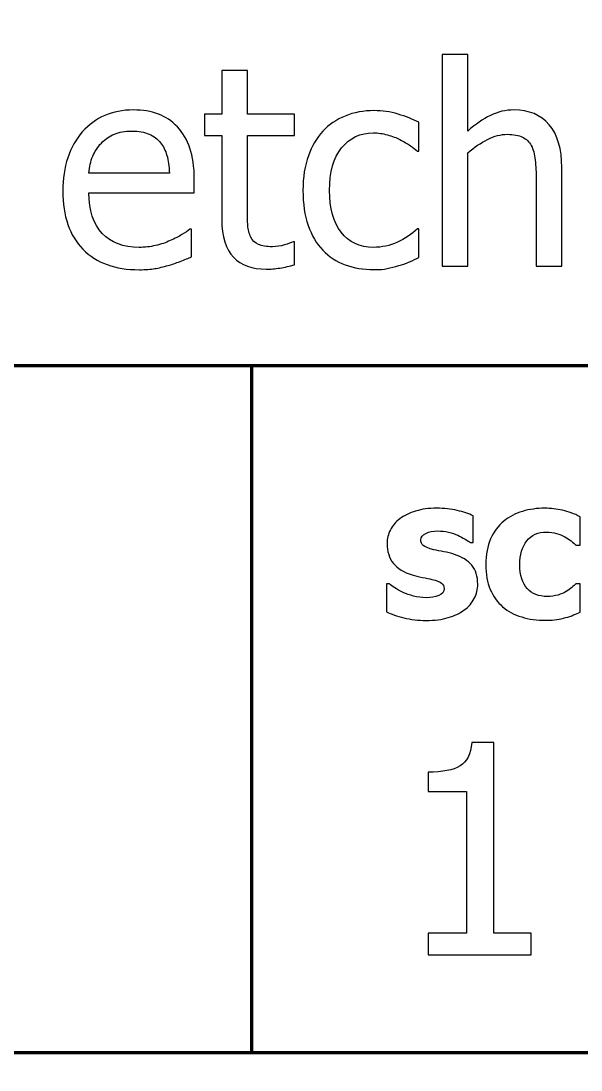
# Model space of a CAD drawing. Header units: centimetres. Extents: x -14.3 to 14.3, y -10 to 9.9.
# Drawn here: x 8.165 to 8.979, y -9.025 to -7.498 of the extents above; entities that cross this region are included whole.
import ezdxf

# ---------------------------------------------------------------- set-up
doc = ezdxf.new("R2010")
doc.units = ezdxf.units.CM
doc.header["$MEASUREMENT"] = 0
doc.layers.add('Layer 1', color=7, linetype='Continuous')

msp = doc.modelspace()

# ---------------------------------------------------------------- linework, layer by layer
at = {"layer": 'Layer 1', "color": 250, "lineweight": 70}
for points in [[(-14.3, -9), (-14.3, -9), (-14.3, 8.9), (-14.3, 8.9), (-14.3, 8.9), (-14.3, 9.45219), (-13.85219, 9.9), (-13.3, 9.9), (-13.3, 9.9), (-13.3, 9.9), (13.3, 9.9), (13.3, 9.9), (13.3, 9.9), (13.85219, 9.9), (14.3, 9.45219), (14.3, 8.9), (14.3, 8.9), (14.3, 8.9), (14.3, -9), (14.3, -9), (14.3, -9), (14.3, -9.55219), (13.85219, -10), (13.3, -10), (13.3, -10), (13.3, -10), (-13.3, -10), (-13.3, -10), (-13.3, -10), (-13.85219, -10), (-14.3, -9.55219), (-14.3, -9)], [(2.3, -10), (2.3, -10), (2.3, -7), (2.3, -7), (2.3, -7), (2.3, -6.44781), (2.74781, -6), (3.3, -6), (3.3, -6), (3.3, -6), (14.3, -6), (14.3, -6), (14.3, -6), (14.3, -6), (14.3, -7), (14.3, -7), (14.3, -7), (14.3, -7), (14.3, -9), (14.3, -9), (14.3, -9), (14.3, -9.55219), (13.85219, -10), (13.3, -10), (13.3, -10), (13.3, -10), (3.3, -10), (3.3, -10), (3.3, -10), (3.3, -10), (2.3, -10), (2.3, -10)]]:
    msp.add_open_spline(points, degree=3, knots=[0, 0, 0, 0, 0.125, 0.125, 0.125, 0.125, 0.25, 0.25, 0.25, 0.25, 0.375, 0.375, 0.375, 0.375, 0.5, 0.5, 0.5, 0.5, 0.625, 0.625, 0.625, 0.625, 0.75, 0.75, 0.75, 0.75, 0.875, 0.875, 0.875, 0.875, 1, 1, 1, 1], dxfattribs=at)
at = {"layer": 'Layer 1', "color": 250}
for points, knots in [([(8.95108, -7.85506), (8.95108, -7.85506), (8.91383, -7.85506), (8.91383, -7.85506), (8.91383, -7.85506), (8.91383, -7.85506), (8.91383, -7.72909), (8.91383, -7.72909), (8.91383, -7.72909), (8.91383, -7.71888), (8.91336, -7.70942), (8.91234, -7.70063), (8.91234, -7.70063), (8.91133, -7.69184), (8.9095, -7.68481), (8.90673, -7.67953), (8.90673, -7.67953), (8.90369, -7.67399), (8.89943, -7.66986), (8.89402, -7.66716), (8.89402, -7.66716), (8.88861, -7.66445), (8.88117, -7.6631), (8.87184, -7.6631), (8.87184, -7.6631), (8.86258, -7.6631), (8.85304, -7.6656), (8.84317, -7.67054), (8.84317, -7.67054), (8.83337, -7.67547), (8.82377, -7.6819), (8.81437, -7.68988), (8.81437, -7.68988), (8.81437, -7.68988), (8.81437, -7.85506), (8.81437, -7.85506), (8.81437, -7.85506), (8.81437, -7.85506), (8.77711, -7.85506), (8.77711, -7.85506), (8.77711, -7.85506), (8.77711, -7.85506), (8.77711, -7.5468), (8.77711, -7.5468), (8.77711, -7.5468), (8.77711, -7.5468), (8.81437, -7.5468), (8.81437, -7.5468), (8.81437, -7.5468), (8.81437, -7.5468), (8.81437, -7.65837), (8.81437, -7.65837), (8.81437, -7.65837), (8.82546, -7.6485), (8.83641, -7.64086), (8.84723, -7.63558), (8.84723, -7.63558), (8.85811, -7.63031), (8.86954, -7.62767), (8.88151, -7.62767), (8.88151, -7.62767), (8.90335, -7.62767), (8.92039, -7.63484), (8.93263, -7.64917), (8.93263, -7.64917), (8.94493, -7.66351), (8.95108, -7.68426), (8.95108, -7.71145), (8.95108, -7.71145), (8.95108, -7.71145), (8.95108, -7.85506), (8.95108, -7.85506)], [0, 0, 0, 0, 0.0555556, 0.0555556, 0.0555556, 0.0555556, 0.1111111, 0.1111111, 0.1111111, 0.1111111, 0.1666667, 0.1666667, 0.1666667, 0.1666667, 0.2222222, 0.2222222, 0.2222222, 0.2222222, 0.2777778, 0.2777778, 0.2777778, 0.2777778, 0.3333333, 0.3333333, 0.3333333, 0.3333333, 0.3888889, 0.3888889, 0.3888889, 0.3888889, 0.4444444, 0.4444444, 0.4444444, 0.4444444, 0.5, 0.5, 0.5, 0.5, 0.5555556, 0.5555556, 0.5555556, 0.5555556, 0.6111111, 0.6111111, 0.6111111, 0.6111111, 0.6666667, 0.6666667, 0.6666667, 0.6666667, 0.7222222, 0.7222222, 0.7222222, 0.7222222, 0.7777778, 0.7777778, 0.7777778, 0.7777778, 0.8333333, 0.8333333, 0.8333333, 0.8333333, 0.8888889, 0.8888889, 0.8888889, 0.8888889, 0.9444444, 0.9444444, 0.9444444, 0.9444444, 1, 1, 1, 1]), ([(8.52119, -7.85939), (8.50084, -7.85939), (8.48501, -7.85364), (8.47365, -7.84208), (8.47365, -7.84208), (8.46229, -7.83052), (8.45661, -7.81226), (8.45661, -7.78731), (8.45661, -7.78731), (8.45661, -7.78731), (8.45661, -7.66472), (8.45661, -7.66472), (8.45661, -7.66472), (8.45661, -7.66472), (8.43146, -7.66472), (8.43146, -7.66472), (8.43146, -7.66472), (8.43146, -7.66472), (8.43146, -7.63382), (8.43146, -7.63382), (8.43146, -7.63382), (8.43146, -7.63382), (8.45661, -7.63382), (8.45661, -7.63382), (8.45661, -7.63382), (8.45661, -7.63382), (8.45661, -7.57027), (8.45661, -7.57027), (8.45661, -7.57027), (8.45661, -7.57027), (8.49387, -7.57027), (8.49387, -7.57027), (8.49387, -7.57027), (8.49387, -7.57027), (8.49387, -7.63382), (8.49387, -7.63382), (8.49387, -7.63382), (8.49387, -7.63382), (8.56236, -7.63382), (8.56236, -7.63382), (8.56236, -7.63382), (8.56236, -7.63382), (8.56236, -7.66472), (8.56236, -7.66472), (8.56236, -7.66472), (8.56236, -7.66472), (8.49387, -7.66472), (8.49387, -7.66472), (8.49387, -7.66472), (8.49387, -7.66472), (8.49387, -7.76987), (8.49387, -7.76987), (8.49387, -7.76987), (8.49387, -7.78109), (8.49407, -7.78974), (8.49448, -7.79583), (8.49448, -7.79583), (8.49489, -7.80191), (8.49637, -7.80759), (8.49901, -7.81287), (8.49901, -7.81287), (8.50124, -7.81747), (8.50489, -7.82098), (8.5099, -7.82328), (8.5099, -7.82328), (8.5149, -7.82558), (8.52173, -7.82673), (8.53032, -7.82673), (8.53032, -7.82673), (8.53633, -7.82673), (8.54222, -7.82585), (8.5479, -7.82409), (8.5479, -7.82409), (8.55357, -7.82227), (8.5577, -7.82078), (8.5602, -7.81963), (8.5602, -7.81963), (8.5602, -7.81963), (8.56236, -7.81963), (8.56236, -7.81963), (8.56236, -7.81963), (8.56236, -7.81963), (8.56236, -7.85303), (8.56236, -7.85303), (8.56236, -7.85303), (8.5554, -7.85506), (8.5483, -7.85662), (8.54107, -7.8577), (8.54107, -7.8577), (8.5339, -7.85885), (8.52727, -7.85939), (8.52119, -7.85939)], [0, 0, 0, 0, 0.0434783, 0.0434783, 0.0434783, 0.0434783, 0.0869565, 0.0869565, 0.0869565, 0.0869565, 0.1304348, 0.1304348, 0.1304348, 0.1304348, 0.173913, 0.173913, 0.173913, 0.173913, 0.2173913, 0.2173913, 0.2173913, 0.2173913, 0.2608696, 0.2608696, 0.2608696, 0.2608696, 0.3043478, 0.3043478, 0.3043478, 0.3043478, 0.3478261, 0.3478261, 0.3478261, 0.3478261, 0.3913043, 0.3913043, 0.3913043, 0.3913043, 0.4347826, 0.4347826, 0.4347826, 0.4347826, 0.4782609, 0.4782609, 0.4782609, 0.4782609, 0.5217391, 0.5217391, 0.5217391, 0.5217391, 0.5652174, 0.5652174, 0.5652174, 0.5652174, 0.6086957, 0.6086957, 0.6086957, 0.6086957, 0.6521739, 0.6521739, 0.6521739, 0.6521739, 0.6956522, 0.6956522, 0.6956522, 0.6956522, 0.7391304, 0.7391304, 0.7391304, 0.7391304, 0.7826087, 0.7826087, 0.7826087, 0.7826087, 0.826087, 0.826087, 0.826087, 0.826087, 0.8695652, 0.8695652, 0.8695652, 0.8695652, 0.9130435, 0.9130435, 0.9130435, 0.9130435, 0.9565217, 0.9565217, 0.9565217, 0.9565217, 1, 1, 1, 1]), ([(8.33673, -7.8602), (8.3015, -7.8602), (8.27412, -7.85026), (8.25465, -7.83038), (8.25465, -7.83038), (8.23517, -7.8105), (8.22544, -7.78231), (8.22544, -7.74573), (8.22544, -7.74573), (8.22544, -7.70969), (8.2349, -7.68095), (8.25377, -7.65965), (8.25377, -7.65965), (8.27263, -7.63835), (8.29731, -7.62767), (8.32787, -7.62767), (8.32787, -7.62767), (8.3416, -7.62767), (8.3537, -7.62963), (8.36432, -7.63362), (8.36432, -7.63362), (8.37487, -7.63754), (8.38413, -7.64376), (8.39204, -7.65221), (8.39204, -7.65221), (8.39995, -7.66067), (8.40604, -7.67101), (8.41023, -7.68325), (8.41023, -7.68325), (8.41449, -7.69542), (8.41659, -7.71043), (8.41659, -7.72808), (8.41659, -7.72808), (8.41659, -7.72808), (8.41659, -7.7483), (8.41659, -7.7483), (8.41659, -7.7483), (8.41659, -7.7483), (8.2633, -7.7483), (8.2633, -7.7483), (8.2633, -7.7483), (8.2633, -7.77406), (8.26979, -7.79373), (8.28271, -7.80732), (8.28271, -7.80732), (8.29562, -7.82091), (8.31354, -7.82774), (8.33639, -7.82774), (8.33639, -7.82774), (8.34458, -7.82774), (8.35255, -7.8268), (8.3604, -7.82497), (8.3604, -7.82497), (8.36824, -7.82315), (8.37534, -7.82071), (8.3817, -7.8178), (8.3817, -7.8178), (8.38846, -7.81476), (8.39414, -7.81185), (8.39873, -7.80901), (8.39873, -7.80901), (8.40333, -7.80617), (8.40719, -7.80347), (8.41023, -7.80097), (8.41023, -7.80097), (8.41023, -7.80097), (8.41239, -7.80097), (8.41239, -7.80097), (8.41239, -7.80097), (8.41239, -7.80097), (8.41239, -7.8416), (8.41239, -7.8416), (8.41239, -7.8416), (8.40807, -7.84329), (8.40266, -7.84546), (8.39617, -7.84803), (8.39617, -7.84803), (8.38967, -7.8506), (8.38386, -7.85263), (8.37872, -7.85405), (8.37872, -7.85405), (8.37149, -7.85601), (8.36493, -7.85756), (8.35904, -7.85864), (8.35904, -7.85864), (8.35316, -7.85966), (8.34572, -7.8602), (8.33673, -7.8602)], [0, 0, 0, 0, 0.0454545, 0.0454545, 0.0454545, 0.0454545, 0.0909091, 0.0909091, 0.0909091, 0.0909091, 0.1363636, 0.1363636, 0.1363636, 0.1363636, 0.1818182, 0.1818182, 0.1818182, 0.1818182, 0.2272727, 0.2272727, 0.2272727, 0.2272727, 0.2727273, 0.2727273, 0.2727273, 0.2727273, 0.3181818, 0.3181818, 0.3181818, 0.3181818, 0.3636364, 0.3636364, 0.3636364, 0.3636364, 0.4090909, 0.4090909, 0.4090909, 0.4090909, 0.4545455, 0.4545455, 0.4545455, 0.4545455, 0.5, 0.5, 0.5, 0.5, 0.5454545, 0.5454545, 0.5454545, 0.5454545, 0.5909091, 0.5909091, 0.5909091, 0.5909091, 0.6363636, 0.6363636, 0.6363636, 0.6363636, 0.6818182, 0.6818182, 0.6818182, 0.6818182, 0.7272727, 0.7272727, 0.7272727, 0.7272727, 0.7727273, 0.7727273, 0.7727273, 0.7727273, 0.8181818, 0.8181818, 0.8181818, 0.8181818, 0.8636364, 0.8636364, 0.8636364, 0.8636364, 0.9090909, 0.9090909, 0.9090909, 0.9090909, 0.9545455, 0.9545455, 0.9545455, 0.9545455, 1, 1, 1, 1]), ([(8.67785, -7.86), (8.6627, -7.86), (8.64877, -7.85763), (8.63606, -7.85296), (8.63606, -7.85296), (8.62342, -7.8483), (8.61253, -7.8412), (8.6034, -7.83167), (8.6034, -7.83167), (8.59428, -7.82213), (8.58724, -7.81016), (8.58217, -7.79569), (8.58217, -7.79569), (8.57717, -7.78122), (8.57467, -7.76425), (8.57467, -7.74471), (8.57467, -7.74471), (8.57467, -7.72531), (8.5773, -7.70854), (8.58251, -7.69441), (8.58251, -7.69441), (8.58772, -7.68028), (8.59468, -7.66837), (8.6034, -7.65871), (8.6034, -7.65871), (8.61213, -7.6491), (8.62294, -7.64167), (8.63599, -7.63646), (8.63599, -7.63646), (8.64898, -7.63125), (8.66297, -7.62862), (8.67785, -7.62862), (8.67785, -7.62862), (8.69002, -7.62862), (8.70172, -7.63031), (8.71301, -7.63376), (8.71301, -7.63376), (8.7243, -7.6372), (8.73437, -7.64119), (8.74323, -7.64566), (8.74323, -7.64566), (8.74323, -7.64566), (8.74323, -7.68744), (8.74323, -7.68744), (8.74323, -7.68744), (8.74323, -7.68744), (8.74107, -7.68744), (8.74107, -7.68744), (8.74107, -7.68744), (8.73843, -7.68521), (8.73498, -7.68264), (8.73086, -7.67973), (8.73086, -7.67973), (8.72667, -7.67683), (8.72166, -7.67385), (8.71571, -7.67081), (8.71571, -7.67081), (8.71057, -7.66817), (8.70449, -7.66587), (8.69746, -7.66391), (8.69746, -7.66391), (8.69049, -7.66195), (8.68373, -7.66094), (8.67724, -7.66094), (8.67724, -7.66094), (8.65797, -7.66094), (8.64249, -7.66824), (8.63079, -7.68284), (8.63079, -7.68284), (8.61909, -7.69738), (8.61328, -7.718), (8.61328, -7.74471), (8.61328, -7.74471), (8.61328, -7.77081), (8.61896, -7.79123), (8.63025, -7.80577), (8.63025, -7.80577), (8.64154, -7.82037), (8.65716, -7.82768), (8.67724, -7.82768), (8.67724, -7.82768), (8.68941, -7.82768), (8.70097, -7.82517), (8.71193, -7.82017), (8.71193, -7.82017), (8.72288, -7.81517), (8.73262, -7.80868), (8.74107, -7.80077), (8.74107, -7.80077), (8.74107, -7.80077), (8.74323, -7.80077), (8.74323, -7.80077), (8.74323, -7.80077), (8.74323, -7.80077), (8.74323, -7.84255), (8.74323, -7.84255), (8.74323, -7.84255), (8.73951, -7.84431), (8.73491, -7.84634), (8.72937, -7.84877), (8.72937, -7.84877), (8.72383, -7.85127), (8.71882, -7.85303), (8.71429, -7.85425), (8.71429, -7.85425), (8.708, -7.85607), (8.70232, -7.85749), (8.69725, -7.85851), (8.69725, -7.85851), (8.69225, -7.85952), (8.68576, -7.86), (8.67785, -7.86)], [0, 0, 0, 0, 0.0357143, 0.0357143, 0.0357143, 0.0357143, 0.0714286, 0.0714286, 0.0714286, 0.0714286, 0.1071429, 0.1071429, 0.1071429, 0.1071429, 0.1428571, 0.1428571, 0.1428571, 0.1428571, 0.1785714, 0.1785714, 0.1785714, 0.1785714, 0.2142857, 0.2142857, 0.2142857, 0.2142857, 0.25, 0.25, 0.25, 0.25, 0.2857143, 0.2857143, 0.2857143, 0.2857143, 0.3214286, 0.3214286, 0.3214286, 0.3214286, 0.3571429, 0.3571429, 0.3571429, 0.3571429, 0.3928571, 0.3928571, 0.3928571, 0.3928571, 0.4285714, 0.4285714, 0.4285714, 0.4285714, 0.4642857, 0.4642857, 0.4642857, 0.4642857, 0.5, 0.5, 0.5, 0.5, 0.5357143, 0.5357143, 0.5357143, 0.5357143, 0.5714286, 0.5714286, 0.5714286, 0.5714286, 0.6071429, 0.6071429, 0.6071429, 0.6071429, 0.6428571, 0.6428571, 0.6428571, 0.6428571, 0.6785714, 0.6785714, 0.6785714, 0.6785714, 0.7142857, 0.7142857, 0.7142857, 0.7142857, 0.75, 0.75, 0.75, 0.75, 0.7857143, 0.7857143, 0.7857143, 0.7857143, 0.8214286, 0.8214286, 0.8214286, 0.8214286, 0.8571429, 0.8571429, 0.8571429, 0.8571429, 0.8928571, 0.8928571, 0.8928571, 0.8928571, 0.9285714, 0.9285714, 0.9285714, 0.9285714, 0.9642857, 0.9642857, 0.9642857, 0.9642857, 1, 1, 1, 1]), ([(8.38034, -7.71976), (8.38007, -7.70976), (8.37892, -7.7011), (8.37676, -7.6938), (8.37676, -7.6938), (8.37466, -7.68656), (8.37162, -7.68041), (8.3677, -7.67541), (8.3677, -7.67541), (8.3633, -7.66986), (8.35776, -7.6656), (8.35093, -7.6627), (8.35093, -7.6627), (8.3441, -7.65979), (8.33572, -7.65837), (8.32571, -7.65837), (8.32571, -7.65837), (8.31577, -7.65837), (8.30739, -7.65986), (8.30042, -7.66283), (8.30042, -7.66283), (8.29353, -7.66581), (8.28717, -7.67013), (8.28149, -7.67581), (8.28149, -7.67581), (8.27595, -7.68163), (8.27175, -7.68805), (8.26885, -7.69508), (8.26885, -7.69508), (8.26594, -7.70218), (8.26411, -7.71036), (8.2633, -7.71976), (8.2633, -7.71976), (8.2633, -7.71976), (8.38034, -7.71976), (8.38034, -7.71976)], [0, 0, 0, 0, 0.1111111, 0.1111111, 0.1111111, 0.1111111, 0.2222222, 0.2222222, 0.2222222, 0.2222222, 0.3333333, 0.3333333, 0.3333333, 0.3333333, 0.4444444, 0.4444444, 0.4444444, 0.4444444, 0.5555556, 0.5555556, 0.5555556, 0.5555556, 0.6666667, 0.6666667, 0.6666667, 0.6666667, 0.7777778, 0.7777778, 0.7777778, 0.7777778, 0.8888889, 0.8888889, 0.8888889, 0.8888889, 1, 1, 1, 1]), ([(8.75377, -8.37062), (8.74234, -8.37062), (8.73156, -8.3694), (8.72145, -8.3669), (8.72145, -8.3669), (8.71129, -8.36441), (8.70292, -8.36154), (8.69629, -8.3582), (8.69629, -8.3582), (8.69629, -8.3582), (8.69629, -8.31742), (8.69629, -8.31742), (8.69629, -8.31742), (8.69629, -8.31742), (8.70029, -8.31742), (8.70029, -8.31742), (8.70029, -8.31742), (8.70259, -8.31916), (8.70518, -8.32109), (8.70814, -8.32321), (8.70814, -8.32321), (8.71106, -8.32532), (8.71515, -8.32753), (8.72042, -8.32984), (8.72042, -8.32984), (8.72489, -8.33196), (8.72997, -8.33374), (8.73561, -8.3353), (8.73561, -8.3353), (8.74125, -8.3368), (8.74742, -8.33755), (8.754, -8.33755), (8.754, -8.33755), (8.76082, -8.33755), (8.7668, -8.33652), (8.77202, -8.3344), (8.77202, -8.3344), (8.77719, -8.33229), (8.77978, -8.3289), (8.77978, -8.32434), (8.77978, -8.32434), (8.77978, -8.32071), (8.7786, -8.31803), (8.7762, -8.3162), (8.7762, -8.3162), (8.7738, -8.31436), (8.76919, -8.31258), (8.76228, -8.31093), (8.76228, -8.31093), (8.75861, -8.31004), (8.75395, -8.30905), (8.74836, -8.30797), (8.74836, -8.30797), (8.74276, -8.30693), (8.73782, -8.30571), (8.73349, -8.30435), (8.73349, -8.30435), (8.72136, -8.30058), (8.71228, -8.29499), (8.70617, -8.2876), (8.70617, -8.2876), (8.70005, -8.28017), (8.69699, -8.27048), (8.69699, -8.25844), (8.69699, -8.25844), (8.69699, -8.25157), (8.69859, -8.24503), (8.70174, -8.23892), (8.70174, -8.23892), (8.7049, -8.23285), (8.70955, -8.22739), (8.71571, -8.2226), (8.71571, -8.2226), (8.72188, -8.21794), (8.7295, -8.21418), (8.73853, -8.21145), (8.73853, -8.21145), (8.74756, -8.20867), (8.75776, -8.20731), (8.76915, -8.20731), (8.76915, -8.20731), (8.78001, -8.20731), (8.78998, -8.20839), (8.79906, -8.21055), (8.79906, -8.21055), (8.80814, -8.21272), (8.81581, -8.21531), (8.82206, -8.21832), (8.82206, -8.21832), (8.82206, -8.21832), (8.82206, -8.25745), (8.82206, -8.25745), (8.82206, -8.25745), (8.82206, -8.25745), (8.81821, -8.25745), (8.81821, -8.25745), (8.81821, -8.25745), (8.81656, -8.25618), (8.81393, -8.25444), (8.81035, -8.25228), (8.81035, -8.25228), (8.80678, -8.25011), (8.8033, -8.24828), (8.79991, -8.24673), (8.79991, -8.24673), (8.79586, -8.24489), (8.79135, -8.24334), (8.78632, -8.24216), (8.78632, -8.24216), (8.78133, -8.24099), (8.7762, -8.24038), (8.77098, -8.24038), (8.77098, -8.24038), (8.76402, -8.24038), (8.75809, -8.24155), (8.7533, -8.24395), (8.7533, -8.24395), (8.74845, -8.24635), (8.74605, -8.2495), (8.74605, -8.2535), (8.74605, -8.2535), (8.74605, -8.25698), (8.74723, -8.25971), (8.74963, -8.26173), (8.74963, -8.26173), (8.75203, -8.26375), (8.7572, -8.26573), (8.7652, -8.26766), (8.7652, -8.26766), (8.76934, -8.26869), (8.77409, -8.26968), (8.77945, -8.27062), (8.77945, -8.27062), (8.78481, -8.27161), (8.78998, -8.27293), (8.79497, -8.27457), (8.79497, -8.27457), (8.80607, -8.27815), (8.81449, -8.28341), (8.82023, -8.29033), (8.82023, -8.29033), (8.82597, -8.29729), (8.82884, -8.30651), (8.82884, -8.31799), (8.82884, -8.31799), (8.82884, -8.32523), (8.82714, -8.33214), (8.82376, -8.33873), (8.82376, -8.33873), (8.82032, -8.34527), (8.81553, -8.35082), (8.80927, -8.35533), (8.80927, -8.35533), (8.80264, -8.36018), (8.79488, -8.36394), (8.78594, -8.36662), (8.78594, -8.36662), (8.77696, -8.3693), (8.76623, -8.37062), (8.75377, -8.37062)], [0, 0, 0, 0, 0.025, 0.025, 0.025, 0.025, 0.05, 0.05, 0.05, 0.05, 0.075, 0.075, 0.075, 0.075, 0.1, 0.1, 0.1, 0.1, 0.125, 0.125, 0.125, 0.125, 0.15, 0.15, 0.15, 0.15, 0.175, 0.175, 0.175, 0.175, 0.2, 0.2, 0.2, 0.2, 0.225, 0.225, 0.225, 0.225, 0.25, 0.25, 0.25, 0.25, 0.275, 0.275, 0.275, 0.275, 0.3, 0.3, 0.3, 0.3, 0.325, 0.325, 0.325, 0.325, 0.35, 0.35, 0.35, 0.35, 0.375, 0.375, 0.375, 0.375, 0.4, 0.4, 0.4, 0.4, 0.425, 0.425, 0.425, 0.425, 0.45, 0.45, 0.45, 0.45, 0.475, 0.475, 0.475, 0.475, 0.5, 0.5, 0.5, 0.5, 0.525, 0.525, 0.525, 0.525, 0.55, 0.55, 0.55, 0.55, 0.575, 0.575, 0.575, 0.575, 0.6, 0.6, 0.6, 0.6, 0.625, 0.625, 0.625, 0.625, 0.65, 0.65, 0.65, 0.65, 0.675, 0.675, 0.675, 0.675, 0.7, 0.7, 0.7, 0.7, 0.725, 0.725, 0.725, 0.725, 0.75, 0.75, 0.75, 0.75, 0.775, 0.775, 0.775, 0.775, 0.8, 0.8, 0.8, 0.8, 0.825, 0.825, 0.825, 0.825, 0.85, 0.85, 0.85, 0.85, 0.875, 0.875, 0.875, 0.875, 0.9, 0.9, 0.9, 0.9, 0.925, 0.925, 0.925, 0.925, 0.95, 0.95, 0.95, 0.95, 0.975, 0.975, 0.975, 0.975, 1, 1, 1, 1]), ([(8.9278, -8.37048), (8.91501, -8.37048), (8.9033, -8.36888), (8.89271, -8.36563), (8.89271, -8.36563), (8.88208, -8.36244), (8.87291, -8.3575), (8.86506, -8.35077), (8.86506, -8.35077), (8.85734, -8.34404), (8.85132, -8.33563), (8.84704, -8.32547), (8.84704, -8.32547), (8.84271, -8.31535), (8.84055, -8.30336), (8.84055, -8.28958), (8.84055, -8.28958), (8.84055, -8.27481), (8.8429, -8.2622), (8.84756, -8.25181), (8.84756, -8.25181), (8.85226, -8.24146), (8.85861, -8.2329), (8.86661, -8.22617), (8.86661, -8.22617), (8.87432, -8.21977), (8.8834, -8.21502), (8.8938, -8.21192), (8.8938, -8.21192), (8.90424, -8.20886), (8.9151, -8.20731), (8.92639, -8.20731), (8.92639, -8.20731), (8.93495, -8.20731), (8.94347, -8.2083), (8.95203, -8.21027), (8.95203, -8.21027), (8.96059, -8.21225), (8.96915, -8.2154), (8.9778, -8.21973), (8.9778, -8.21973), (8.9778, -8.21973), (8.9778, -8.26107), (8.9778, -8.26107), (8.9778, -8.26107), (8.9778, -8.26107), (8.97159, -8.26107), (8.97159, -8.26107), (8.97159, -8.26107), (8.96967, -8.25924), (8.96731, -8.25721), (8.96449, -8.255), (8.96449, -8.255), (8.96172, -8.25279), (8.95866, -8.25077), (8.95537, -8.24894), (8.95537, -8.24894), (8.95184, -8.24701), (8.94789, -8.24536), (8.94351, -8.24404), (8.94351, -8.24404), (8.93909, -8.24268), (8.93415, -8.24202), (8.92874, -8.24202), (8.92874, -8.24202), (8.91642, -8.24202), (8.90692, -8.2463), (8.90015, -8.25491), (8.90015, -8.25491), (8.89342, -8.26352), (8.89003, -8.27504), (8.89003, -8.28958), (8.89003, -8.28958), (8.89003, -8.3051), (8.89365, -8.31672), (8.90085, -8.32434), (8.90085, -8.32434), (8.90805, -8.33196), (8.91764, -8.33577), (8.92959, -8.33577), (8.92959, -8.33577), (8.93566, -8.33577), (8.94097, -8.33506), (8.94558, -8.3337), (8.94558, -8.3337), (8.95015, -8.33233), (8.9541, -8.33064), (8.95739, -8.32871), (8.95739, -8.32871), (8.96063, -8.32678), (8.96336, -8.32481), (8.96567, -8.32274), (8.96567, -8.32274), (8.96797, -8.32067), (8.96995, -8.31879), (8.97159, -8.31714), (8.97159, -8.31714), (8.97159, -8.31714), (8.9778, -8.31714), (8.9778, -8.31714), (8.9778, -8.31714), (8.9778, -8.31714), (8.9778, -8.35848), (8.9778, -8.35848), (8.9778, -8.35848), (8.97503, -8.35966), (8.97188, -8.36107), (8.96821, -8.36262), (8.96821, -8.36262), (8.96459, -8.36418), (8.96092, -8.36549), (8.95715, -8.36648), (8.95715, -8.36648), (8.95245, -8.36775), (8.94808, -8.36874), (8.94398, -8.36944), (8.94398, -8.36944), (8.93989, -8.37015), (8.93448, -8.37048), (8.9278, -8.37048)], [0, 0, 0, 0, 0.0333333, 0.0333333, 0.0333333, 0.0333333, 0.0666667, 0.0666667, 0.0666667, 0.0666667, 0.1, 0.1, 0.1, 0.1, 0.1333333, 0.1333333, 0.1333333, 0.1333333, 0.1666667, 0.1666667, 0.1666667, 0.1666667, 0.2, 0.2, 0.2, 0.2, 0.2333333, 0.2333333, 0.2333333, 0.2333333, 0.2666667, 0.2666667, 0.2666667, 0.2666667, 0.3, 0.3, 0.3, 0.3, 0.3333333, 0.3333333, 0.3333333, 0.3333333, 0.3666667, 0.3666667, 0.3666667, 0.3666667, 0.4, 0.4, 0.4, 0.4, 0.4333333, 0.4333333, 0.4333333, 0.4333333, 0.4666667, 0.4666667, 0.4666667, 0.4666667, 0.5, 0.5, 0.5, 0.5, 0.5333333, 0.5333333, 0.5333333, 0.5333333, 0.5666667, 0.5666667, 0.5666667, 0.5666667, 0.6, 0.6, 0.6, 0.6, 0.6333333, 0.6333333, 0.6333333, 0.6333333, 0.6666667, 0.6666667, 0.6666667, 0.6666667, 0.7, 0.7, 0.7, 0.7, 0.7333333, 0.7333333, 0.7333333, 0.7333333, 0.7666667, 0.7666667, 0.7666667, 0.7666667, 0.8, 0.8, 0.8, 0.8, 0.8333333, 0.8333333, 0.8333333, 0.8333333, 0.8666667, 0.8666667, 0.8666667, 0.8666667, 0.9, 0.9, 0.9, 0.9, 0.9333333, 0.9333333, 0.9333333, 0.9333333, 0.9666667, 0.9666667, 0.9666667, 0.9666667, 1, 1, 1, 1]), ([(8.90658, -8.8573), (8.90658, -8.8573), (8.75651, -8.8573), (8.75651, -8.8573), (8.75651, -8.8573), (8.75651, -8.8573), (8.75651, -8.8259), (8.75651, -8.8259), (8.75651, -8.8259), (8.75651, -8.8259), (8.81232, -8.8259), (8.81232, -8.8259), (8.81232, -8.8259), (8.81232, -8.8259), (8.81232, -8.61953), (8.81232, -8.61953), (8.81232, -8.61953), (8.81232, -8.61953), (8.75651, -8.61953), (8.75651, -8.61953), (8.75651, -8.61953), (8.75651, -8.61953), (8.75651, -8.59145), (8.75651, -8.59145), (8.75651, -8.59145), (8.7776, -8.59145), (8.79313, -8.58849), (8.80314, -8.58249), (8.80314, -8.58249), (8.81309, -8.57649), (8.81874, -8.56513), (8.82001, -8.54848), (8.82001, -8.54848), (8.82001, -8.54848), (8.85204, -8.54848), (8.85204, -8.54848), (8.85204, -8.54848), (8.85204, -8.54848), (8.85204, -8.8259), (8.85204, -8.8259), (8.85204, -8.8259), (8.85204, -8.8259), (8.90658, -8.8259), (8.90658, -8.8259), (8.90658, -8.8259), (8.90658, -8.8259), (8.90658, -8.8573), (8.90658, -8.8573)], [0, 0, 0, 0, 0.0833333, 0.0833333, 0.0833333, 0.0833333, 0.1666667, 0.1666667, 0.1666667, 0.1666667, 0.25, 0.25, 0.25, 0.25, 0.3333333, 0.3333333, 0.3333333, 0.3333333, 0.4166667, 0.4166667, 0.4166667, 0.4166667, 0.5, 0.5, 0.5, 0.5, 0.5833333, 0.5833333, 0.5833333, 0.5833333, 0.6666667, 0.6666667, 0.6666667, 0.6666667, 0.75, 0.75, 0.75, 0.75, 0.8333333, 0.8333333, 0.8333333, 0.8333333, 0.9166667, 0.9166667, 0.9166667, 0.9166667, 1, 1, 1, 1])]:
    msp.add_open_spline(points, degree=3, knots=knots, dxfattribs=at)
at = {"layer": 'Layer 1', "color": 250, "lineweight": 70}
for points in [[(12.3, -8), (12.3, -8), (2.3, -8), (2.3, -8)], [(8.5, -8), (8.5, -8), (8.5, -9), (8.5, -9)], [(14.3, -9), (14.3, -9), (2.3, -9), (2.3, -9)]]:
    msp.add_open_spline(points, degree=3, dxfattribs=at)

doc.saveas('drawing.dxf')
